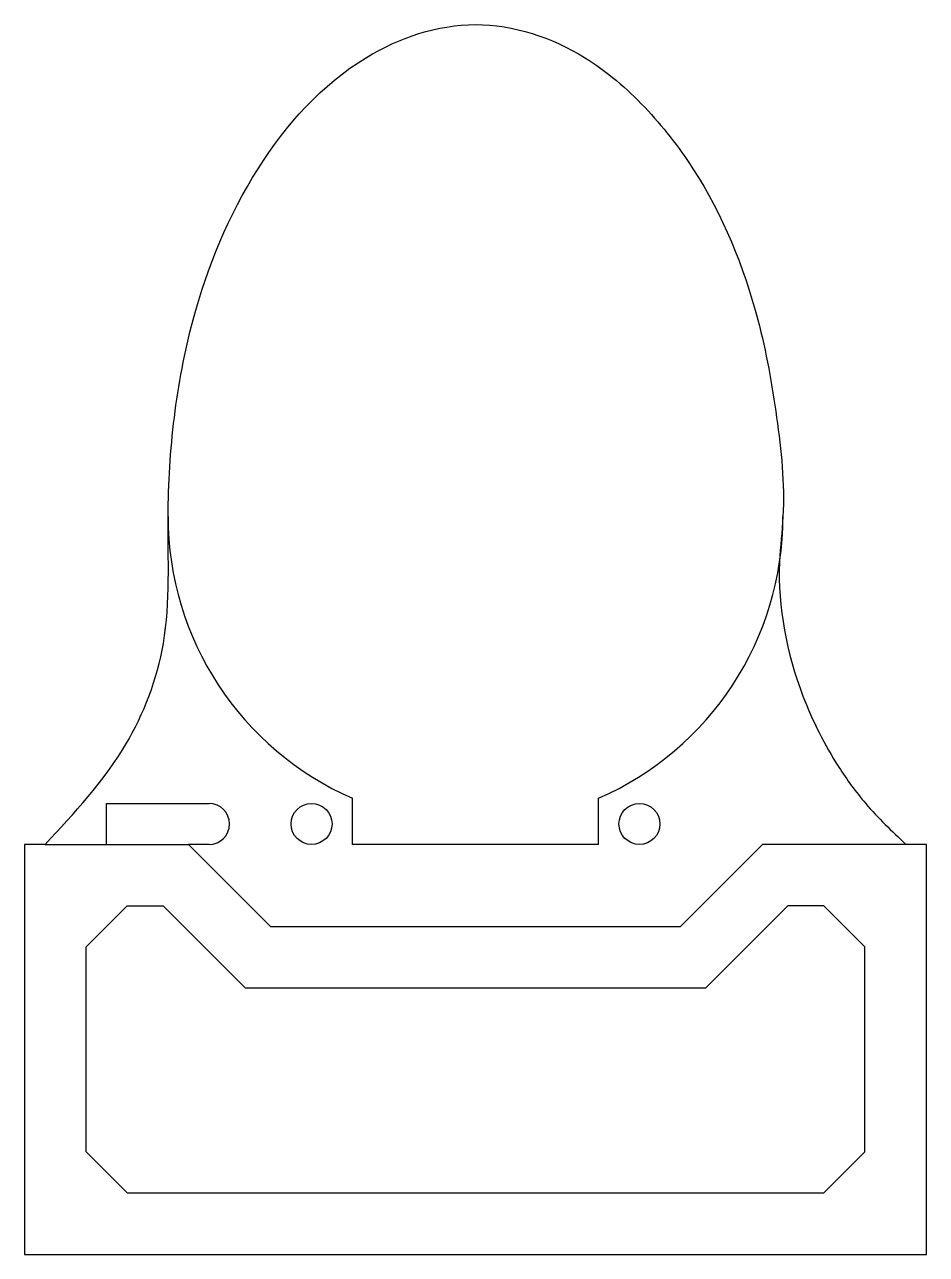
# Model space of a CAD drawing. Header units: millimetres. Extents: x 0 to 549, y 0 to 749.
import ezdxf

# ---------------------------------------------------------------- set-up
doc = ezdxf.new("R2010")
doc.units = ezdxf.units.MM
doc.linetypes.add('ACAD_ISO07W100', pattern=[3, 0, -3])
doc.layers.add('家具', color=8, linetype='Continuous', lineweight=25)

msp = doc.modelspace()

# ---------------------------------------------------------------- wipeouts: each hides what was drawn before it
at = {"color": 8, "linetype": 'ACAD_ISO07W100', "ltscale": 10}
msp.add_wipeout([(266.17, 748.45), (253.06, 746.62), (241.04, 743.6), (225.4, 737.78), (219.6, 735.07), (207.84, 728.61), (203.71, 726.02), (196.46, 721.03), (193.14, 718.55), (182.12, 709.38), (175.16, 702.77), (167.48, 694.7), (162.96, 689.53), (158.7, 684.34), (154.19, 678.51), (149.34, 671.81), (143.24, 662.72), (139.16, 656.18), (135.8, 650.49), (133.2, 645.89), (129.01, 638.04), (125.75, 631.54), (121.32, 622.05), (116.13, 609.77), (114.3, 605.11), (112.19, 599.47), (107.96, 587.12), (104.48, 575.73), (100.82, 562.07), (98.67, 553.01), (97.74, 548.78), (94.97, 534.7), (93.74, 527.52), (91.22, 509.87), (89.5, 493.96), (88.84, 485.98), (88.52, 481.46), (88.08, 474.17), (87.69, 465.12), (87.39, 452.68), (87.36, 449.28), (87.38, 437.96), (87.43, 432.87), (87.47, 428.46), (87.5, 425.82), (87.52, 423.07), (87.54, 418.37), (87.5, 410.07), (87.44, 406.46), (87.36, 403.33), (87.04, 395.64), (86.62, 389.33), (86.15, 384.15), (85.43, 378.09), (84.63, 372.75), (82.68, 362.92), (79.86, 352.17), (78.24, 346.98), (76.36, 341.57), (74.62, 337.01), (68.95, 324.16), (65.33, 317.09), (63.56, 313.89), (60.66, 308.96), (57.31, 303.65), (51.47, 295.14), (47.5, 289.8), (42.92, 283.95), (38.1, 278.08), (35.2, 274.67), (29.41, 268.06), (25.11, 263.28), (25.11, 263.28), (20.17, 257.89), (20.17, 257.89), (15.39, 252.73), (14.37, 251.63), (13.62, 250.82), (12.95, 250.1), (12.82, 249.96), (12.48, 249.6), (0, 249.6), (0, 0), (549.12, 0), (549.12, 249.6), (536.64, 249.6), (533.36, 252.73), (531.02, 254.98), (529.29, 256.66), (528.23, 257.69), (526.61, 259.27), (523.39, 262.48), (522.28, 263.6), (519.29, 266.7), (517.99, 268.07), (517.99, 268.07), (515.92, 270.31), (511.79, 275), (509.33, 277.94), (508.11, 279.45), (508.11, 279.45), (505.41, 282.92), (503.98, 284.82), (502.27, 287.18), (500.48, 289.7), (498.63, 292.4), (498.02, 293.31), (495.92, 296.52), (493.91, 299.69), (492.37, 302.2), (491.42, 303.8), (489.81, 306.56), (486.31, 312.89), (485.54, 314.33), (484, 317.32), (483.08, 319.17), (480.53, 324.47), (478.6, 328.74), (477.08, 332.25), (476.11, 334.59), (475.12, 337.05), (472.87, 342.94), (471.26, 347.48), (470.6, 349.41), (468.64, 355.56), (466.96, 361.39), (465.35, 367.57), (464.88, 369.53), (464.05, 373.24), (462.63, 380.41), (461.44, 387.79), (460.58, 394.69), (460.14, 399.43), (459.96, 401.82), (459.73, 405.96), (459.58, 410.39), (459.54, 412.89), (459.57, 417.52), (459.63, 419.79), (459.93, 425.75), (460.19, 429.41), (460.54, 433.66), (460.71, 435.54), (460.81, 436.73), (461.62, 446.91), (461.89, 452.17), (462.03, 457.88), (462.05, 460.37), (462.01, 464.18), (461.79, 471.33), (461.57, 475.37), (461.28, 479.81), (461.03, 482.95), (460.5, 488.68), (460.04, 492.99), (459.37, 498.72), (459.16, 500.4), (458.57, 504.94), (457.96, 509.43), (456.52, 519.29), (455.81, 523.81), (454.88, 529.48), (454.24, 533.18), (453.73, 536.05), (452.94, 540.28), (452.2, 544.13), (450.87, 550.56), (448.86, 559.57), (444.92, 574.86), (440.65, 589.02), (437.66, 597.84), (430.82, 615.54), (425.23, 628.06), (416.95, 644.28), (409.66, 656.75), (401.69, 668.87), (393.04, 680.56), (390.99, 683.14), (384.54, 690.83), (375.29, 700.85), (370.44, 705.67), (366.79, 709.11), (351.83, 721.48), (344.18, 726.77), (336.54, 731.42), (331.39, 734.2), (325.64, 737), (316.14, 740.96), (306.58, 744.12), (302.7, 745.18), (298.28, 746.21), (293.07, 747.22), (288.27, 747.93), (284.2, 748.37), (281.81, 748.56), (280.39, 748.64), (279, 748.71), (277.76, 748.75), (276.49, 748.78), (273.63, 748.79), (270.52, 748.72), (268.72, 748.63), (268.12, 748.59), (267.74, 748.57), (267.31, 748.54), (267.13, 748.53), (266.58, 748.49), (266.38, 748.47)], dxfattribs=at).dxf.layer = '家具'

# ---------------------------------------------------------------- next in the draw order: linework, layer by layer
at = {"layer": '家具', "color": 8}
for p, q in [((199.68, 249.6), (199.68, 277.71)), ((349.44, 249.6), (349.44, 277.71)), ((349.44, 249.6), (199.68, 249.6))]:
    msp.add_line(p, q, dxfattribs=at)
at = {"layer": '家具', "color": 2}
for p, q in [((49.92, 249.6), (49.92, 274.56)), ((49.92, 274.56), (112.32, 274.56)), ((0, 249.6), (0, 0)), ((12.48, 249.6), (0, 249.6)), ((12.48, 249.6), (99.84, 249.6)), ((149.76, 199.68), (99.84, 249.6)), ((112.32, 249.6), (99.84, 249.6)), ((399.36, 199.68), (449.28, 249.6)), ((536.64, 249.6), (449.28, 249.6)), ((549.12, 249.6), (536.64, 249.6)), ((549.12, 0), (549.12, 249.6)), ((149.76, 199.68), (399.36, 199.68)), ((0, 0), (549.12, 0))]:
    msp.add_line(p, q, dxfattribs=at)
at = {"layer": '家具', "color": 1}
for p, q in [((62.4, 212.16), (37.44, 187.2)), ((62.4, 212.16), (84.33, 212.16)), ((134.25, 162.24), (84.33, 212.16)), ((414.87, 162.24), (464.79, 212.16)), ((486.72, 212.16), (464.79, 212.16)), ((511.68, 187.2), (486.72, 212.16)), ((37.44, 62.4), (37.44, 187.2)), ((511.68, 62.4), (511.68, 187.2)), ((134.25, 162.24), (414.87, 162.24)), ((37.44, 62.4), (62.4, 37.44)), ((486.72, 37.44), (511.68, 62.4)), ((62.4, 37.44), (486.72, 37.44))]:
    msp.add_line(p, q, dxfattribs=at)
for centre in [(174.72, 262.08), (374.4, 262.08)]:
    msp.add_circle(centre, 12.48, dxfattribs=at)
at = {"layer": '家具', "color": 8}
for start, end in [(180, 246.42182), (293.57818, 0)]:
    msp.add_arc((274.56, 449.28), 187.2, start, end, dxfattribs=at)
at = {"layer": '家具', "color": 2}
msp.add_arc((112.32, 262.08), 12.48, 270, 90, dxfattribs=at)
msp.add_open_spline([(12.48, 249.6), (30.32, 268.78), (63.19, 304.13), (90.26, 375.26), (85.91, 443.75), (89.95, 509.73), (103.52, 582.43), (136.28, 662.08), (196.65, 730.17), (274.48, 756.65), (337.06, 735.66), (378.71, 699.51), (418.98, 647.92), (445.83, 582.31), (458.63, 509.81), (463.8, 460.09), (456.63, 403.38), (467.33, 349.52), (491.19, 302.11), (513.07, 272.09), (528.15, 257.7), (536.64, 249.6)], degree=3, knots=[0, 0, 0, 0, 78.080516, 143.847429, 221.194415, 281.645957, 342.097227, 442.343798, 536.845251, 606.240705, 675.636159, 723.157286, 770.678414, 870.924849, 931.376257, 991.827665, 1019.595995, 1102.441871, 1150.990354, 1178.287761, 1213.40337, 1213.40337, 1213.40337, 1213.40337], dxfattribs=at)

doc.saveas('drawing.dxf')
